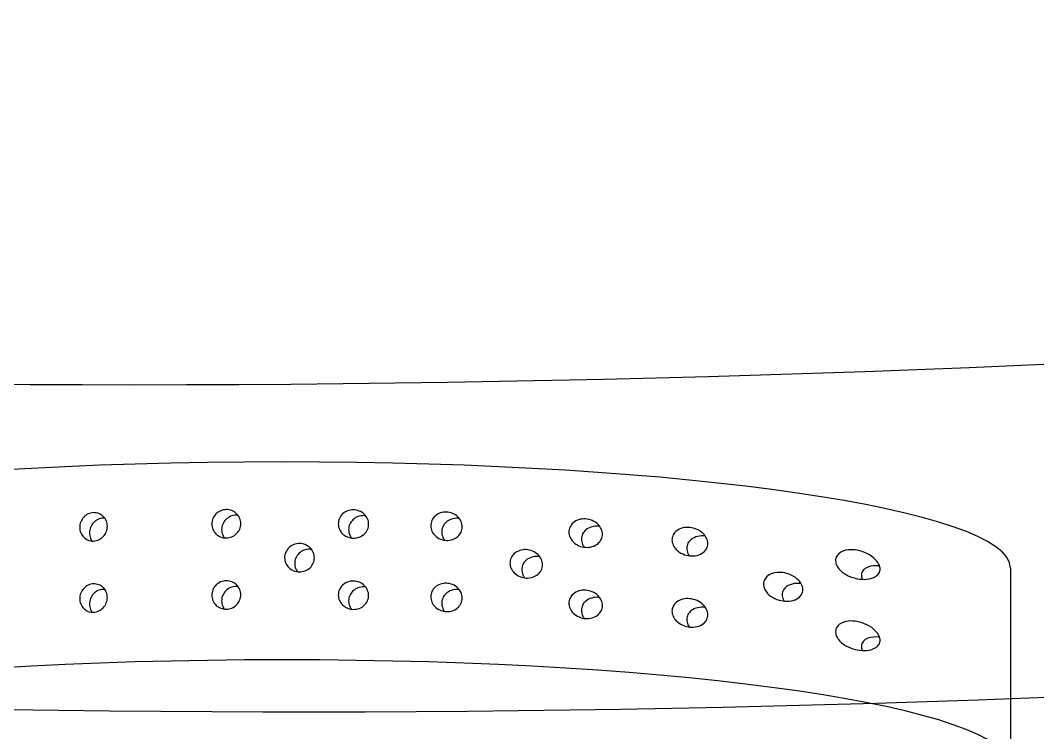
# Model space of a CAD drawing. Extents: x 398 to 508, y 628 to 778.
# Drawn here: x 442.644 to 445.262, y 702.346 to 704.178 of the extents above; entities that cross this region are included whole.
import ezdxf

# ---------------------------------------------------------------- set-up
doc = ezdxf.new("R2010")
doc.units = 0
doc.header["$MEASUREMENT"] = 0
doc.layers.add('1', color=4, linetype='Continuous')
doc.layers.add('DIM', color=3, linetype='Continuous')

# ---------------------------------------------------------------- blocks, each defined once
blk = doc.blocks.new('SUCTION')
at = {"layer": '1'}
blk.add_line((0.5395, -1.808), (0.0307, -1.8158), dxfattribs=at)
for centre in [(0.5106, 0.0668), (0.0017, 0.059)]:
    blk.add_ellipse(centre, major_axis=(-0.0289, 1.8748), ratio=0.145722, start_param=3.141593, end_param=6.283185, dxfattribs=at)
at = {"layer": '1', "color": 3}
for points, knots in [([(0.4281, 0.5148), (0.4235, 0.5148), (0.4186, 0.5156), (0.4094, 0.5191), (0.4052, 0.5218), (0.3984, 0.528), (0.3953, 0.532), (0.3912, 0.5407), (0.39, 0.5455), (0.3895, 0.5544), (0.3901, 0.5592), (0.3934, 0.568), (0.396, 0.572), (0.4021, 0.5784), (0.406, 0.5812), (0.4148, 0.585), (0.4196, 0.5859), (0.4288, 0.5861), (0.4337, 0.5853), (0.4429, 0.5818), (0.4472, 0.5791), (0.454, 0.5729), (0.457, 0.569), (0.4612, 0.5603), (0.4624, 0.5555), (0.4629, 0.5466), (0.4622, 0.5418), (0.459, 0.533), (0.4564, 0.5289), (0.4503, 0.5225), (0.4463, 0.5197), (0.4375, 0.5159), (0.4327, 0.5149), (0.4281, 0.5148)], [0, 0, 0, 0, 0.0138846, 0.0138846, 0.0277691, 0.0277691, 0.0416534, 0.0416534, 0.0555377, 0.0555377, 0.0694237, 0.0694237, 0.0833096, 0.0833096, 0.0971943, 0.0971943, 0.1110791, 0.1110791, 0.1249638, 0.1249638, 0.1388485, 0.1388485, 0.1527345, 0.1527345, 0.1666205, 0.1666205, 0.1805047, 0.1805047, 0.194389, 0.194389, 0.2082736, 0.2082736, 0.2221581, 0.2221581, 0.2221581, 0.2221581]), ([(0.6112, 0.5177), (0.6066, 0.5176), (0.6017, 0.5184), (0.5925, 0.5219), (0.5883, 0.5246), (0.5815, 0.5309), (0.5785, 0.5348), (0.5743, 0.5436), (0.5731, 0.5483), (0.5726, 0.5572), (0.5733, 0.562), (0.5765, 0.5708), (0.5791, 0.5749), (0.5852, 0.5813), (0.5892, 0.584), (0.5979, 0.5878), (0.6028, 0.5888), (0.6119, 0.5889), (0.6169, 0.5881), (0.6261, 0.5846), (0.6303, 0.5819), (0.6371, 0.5758), (0.6402, 0.5718), (0.6444, 0.5631), (0.6456, 0.5584), (0.646, 0.5494), (0.6454, 0.5447), (0.6421, 0.5358), (0.6395, 0.5318), (0.6334, 0.5253), (0.6294, 0.5225), (0.6206, 0.5187), (0.6158, 0.5177), (0.6112, 0.5177)], [0, 0, 0, 0, 0.0138846, 0.0138846, 0.0277691, 0.0277691, 0.0416534, 0.0416534, 0.0555377, 0.0555377, 0.0694237, 0.0694237, 0.0833096, 0.0833096, 0.0971943, 0.0971943, 0.1110791, 0.1110791, 0.1249638, 0.1249638, 0.1388485, 0.1388485, 0.1527345, 0.1527345, 0.1666205, 0.1666205, 0.1805047, 0.1805047, 0.194389, 0.194389, 0.2082736, 0.2082736, 0.2221581, 0.2221581, 0.2221581, 0.2221581]), ([(0.4489, 0.5218), (0.449, 0.5232), (0.449, 0.5245), (0.4487, 0.5302), (0.4475, 0.535), (0.4433, 0.5437), (0.4403, 0.5476), (0.4334, 0.5538), (0.4292, 0.5565), (0.42, 0.5599), (0.4151, 0.5608), (0.4059, 0.5606), (0.4011, 0.5596), (0.3942, 0.5567), (0.3919, 0.5554), (0.3897, 0.5538)], [0.05152079, 0.05152079, 0.05152079, 0.05152079, 0.05553775, 0.05553775, 0.06942391, 0.06942391, 0.08331008, 0.08331008, 0.09719486, 0.09719486, 0.11107963, 0.11107963, 0.12496441, 0.12496441, 0.13282261, 0.13282261, 0.13282261, 0.13282261]), ([(0.6321, 0.5247), (0.6321, 0.526), (0.6322, 0.5273), (0.6318, 0.5331), (0.6307, 0.5378), (0.6265, 0.5465), (0.6234, 0.5504), (0.6166, 0.5566), (0.6123, 0.5593), (0.6031, 0.5628), (0.5982, 0.5636), (0.589, 0.5634), (0.5842, 0.5625), (0.5773, 0.5595), (0.575, 0.5582), (0.5729, 0.5566)], [0.05152079, 0.05152079, 0.05152079, 0.05152079, 0.05553775, 0.05553775, 0.06942391, 0.06942391, 0.08331008, 0.08331008, 0.09719486, 0.09719486, 0.11107963, 0.11107963, 0.12496441, 0.12496441, 0.13282261, 0.13282261, 0.13282261, 0.13282261]), ([(0.4403, 0.1717), (0.4357, 0.1716), (0.4308, 0.1725), (0.4218, 0.1762), (0.4176, 0.179), (0.411, 0.1855), (0.408, 0.1897), (0.404, 0.1989), (0.403, 0.2039), (0.4027, 0.2133), (0.4035, 0.2183), (0.407, 0.2275), (0.4097, 0.2318), (0.416, 0.2385), (0.42, 0.2414), (0.4289, 0.2453), (0.4337, 0.2463), (0.4429, 0.2464), (0.4478, 0.2456), (0.4568, 0.2419), (0.461, 0.2392), (0.4677, 0.2327), (0.4706, 0.2285), (0.4746, 0.2194), (0.4757, 0.2144), (0.4759, 0.205), (0.4751, 0.2), (0.4716, 0.1907), (0.4689, 0.1864), (0.4626, 0.1797), (0.4586, 0.1767), (0.4497, 0.1728), (0.4448, 0.1718), (0.4403, 0.1717)], [0, 0, 0, 0, 0.0138754, 0.0138754, 0.0277508, 0.0277508, 0.0418876, 0.0418876, 0.0560244, 0.0560244, 0.070122, 0.070122, 0.0842195, 0.0842195, 0.0980909, 0.0980909, 0.1119622, 0.1119622, 0.1258335, 0.1258335, 0.1397049, 0.1397049, 0.1538024, 0.1538024, 0.1679, 0.1679, 0.1820368, 0.1820368, 0.1961736, 0.1961736, 0.210049, 0.210049, 0.2239244, 0.2239244, 0.2239244, 0.2239244]), ([(0.6234, 0.1745), (0.6188, 0.1745), (0.6139, 0.1753), (0.6049, 0.179), (0.6008, 0.1818), (0.5941, 0.1883), (0.5912, 0.1925), (0.5872, 0.2017), (0.5861, 0.2067), (0.5859, 0.2161), (0.5867, 0.2211), (0.5901, 0.2304), (0.5929, 0.2346), (0.5992, 0.2413), (0.6032, 0.2442), (0.612, 0.2481), (0.6169, 0.2491), (0.626, 0.2493), (0.6309, 0.2484), (0.64, 0.2448), (0.6441, 0.242), (0.6508, 0.2355), (0.6538, 0.2313), (0.6578, 0.2222), (0.6588, 0.2172), (0.6591, 0.2078), (0.6583, 0.2028), (0.6548, 0.1935), (0.652, 0.1892), (0.6457, 0.1825), (0.6417, 0.1796), (0.6328, 0.1756), (0.628, 0.1746), (0.6234, 0.1745)], [0, 0, 0, 0, 0.0138754, 0.0138754, 0.0277508, 0.0277508, 0.0418876, 0.0418876, 0.0560244, 0.0560244, 0.070122, 0.070122, 0.0842195, 0.0842195, 0.0980909, 0.0980909, 0.1119622, 0.1119622, 0.1258335, 0.1258335, 0.1397049, 0.1397049, 0.1538024, 0.1538024, 0.1679, 0.1679, 0.1820368, 0.1820368, 0.1961736, 0.1961736, 0.210049, 0.210049, 0.2239244, 0.2239244, 0.2239244, 0.2239244]), ([(0.4617, 0.1793), (0.4618, 0.1809), (0.4619, 0.1824), (0.4617, 0.1887), (0.4607, 0.1937), (0.4567, 0.2028), (0.4538, 0.207), (0.4471, 0.2135), (0.4429, 0.2163), (0.4339, 0.2199), (0.429, 0.2208), (0.4198, 0.2206), (0.415, 0.2196), (0.4078, 0.2165), (0.4053, 0.2149), (0.403, 0.2132)], [0.05151258, 0.05151258, 0.05151258, 0.05151258, 0.05608271, 0.05608271, 0.07020559, 0.07020559, 0.08432848, 0.08432848, 0.0981983, 0.0981983, 0.11206812, 0.11206812, 0.12593795, 0.12593795, 0.13438506, 0.13438506, 0.13438506, 0.13438506]), ([(0.6448, 0.1821), (0.645, 0.1837), (0.645, 0.1853), (0.6449, 0.1915), (0.6438, 0.1965), (0.6398, 0.2057), (0.6369, 0.2098), (0.6302, 0.2163), (0.6261, 0.2191), (0.617, 0.2228), (0.6121, 0.2236), (0.603, 0.2235), (0.5981, 0.2225), (0.591, 0.2193), (0.5884, 0.2178), (0.5862, 0.216)], [0.05151258, 0.05151258, 0.05151258, 0.05151258, 0.05608271, 0.05608271, 0.07020559, 0.07020559, 0.08432848, 0.08432848, 0.0981983, 0.0981983, 0.11206812, 0.11206812, 0.12593795, 0.12593795, 0.13438506, 0.13438506, 0.13438506, 0.13438506]), ([(0.5385, -0.0162), (0.534, -0.0163), (0.5291, -0.0154), (0.5202, -0.0117), (0.5161, -0.0088), (0.5095, -0.0022), (0.5066, 0.0022), (0.5027, 0.0116), (0.5017, 0.0168), (0.5016, 0.0264), (0.5025, 0.0316), (0.5061, 0.0411), (0.5089, 0.0455), (0.5153, 0.0524), (0.5193, 0.0553), (0.5282, 0.0593), (0.5331, 0.0603), (0.5422, 0.0605), (0.5471, 0.0596), (0.556, 0.0559), (0.5601, 0.0531), (0.5668, 0.0464), (0.5697, 0.0421), (0.5736, 0.0327), (0.5745, 0.0276), (0.5747, 0.0179), (0.5738, 0.0127), (0.5701, 0.0031), (0.5673, -0.0013), (0.5608, -0.0081), (0.5568, -0.0111), (0.548, -0.0151), (0.5431, -0.0162), (0.5385, -0.0162)], [0, 0, 0, 0, 0.0138608, 0.0138608, 0.0277216, 0.0277216, 0.0422229, 0.0422229, 0.0567241, 0.0567241, 0.0711596, 0.0711596, 0.0855951, 0.0855951, 0.0994487, 0.0994487, 0.1133024, 0.1133024, 0.127156, 0.127156, 0.1410097, 0.1410097, 0.1554452, 0.1554452, 0.1698806, 0.1698806, 0.1843819, 0.1843819, 0.1988832, 0.1988832, 0.212744, 0.212744, 0.2266048, 0.2266048, 0.2266048, 0.2266048]), ([(0.5601, -0.0084), (0.5602, -0.0068), (0.5603, -0.0052), (0.5603, 0.0012), (0.5593, 0.0064), (0.5554, 0.0158), (0.5525, 0.0202), (0.5459, 0.0268), (0.5418, 0.0297), (0.5328, 0.0334), (0.528, 0.0342), (0.5188, 0.0341), (0.514, 0.0331), (0.5068, 0.0298), (0.5042, 0.0282), (0.5019, 0.0264)], [0.05216595, 0.05216595, 0.05216595, 0.05216595, 0.05687262, 0.05687262, 0.07137622, 0.07137622, 0.08587982, 0.08587982, 0.09972982, 0.09972982, 0.11357982, 0.11357982, 0.12742982, 0.12742982, 0.13602531, 0.13602531, 0.13602531, 0.13602531]), ([(0.627, -0.1545), (0.6224, -0.1546), (0.6176, -0.1537), (0.6087, -0.1499), (0.6047, -0.1471), (0.5982, -0.1403), (0.5953, -0.1358), (0.5915, -0.1261), (0.5905, -0.1209), (0.5905, -0.111), (0.5914, -0.1057), (0.5952, -0.0959), (0.5981, -0.0914), (0.6046, -0.0845), (0.6086, -0.0815), (0.6175, -0.0775), (0.6223, -0.0764), (0.6315, -0.0763), (0.6363, -0.0772), (0.6452, -0.081), (0.6492, -0.0838), (0.6558, -0.0905), (0.6587, -0.095), (0.6625, -0.1046), (0.6635, -0.1099), (0.6635, -0.1197), (0.6625, -0.125), (0.6587, -0.1349), (0.6558, -0.1394), (0.6493, -0.1464), (0.6453, -0.1494), (0.6364, -0.1534), (0.6316, -0.1545), (0.627, -0.1545)], [0, 0, 0, 0, 0.0138463, 0.0138463, 0.0276926, 0.0276926, 0.04258, 0.04258, 0.0574675, 0.0574675, 0.0722657, 0.0722657, 0.0870638, 0.0870638, 0.1008999, 0.1008999, 0.114736, 0.114736, 0.1285721, 0.1285721, 0.1424082, 0.1424082, 0.1572063, 0.1572063, 0.1720044, 0.1720044, 0.1868919, 0.1868919, 0.2017794, 0.2017794, 0.2156257, 0.2156257, 0.229472, 0.229472, 0.229472, 0.229472]), ([(0.4438, -0.1574), (0.4393, -0.1574), (0.4344, -0.1565), (0.4256, -0.1528), (0.4216, -0.1499), (0.415, -0.1431), (0.4121, -0.1387), (0.4083, -0.1289), (0.4074, -0.1237), (0.4074, -0.1138), (0.4083, -0.1086), (0.4121, -0.0988), (0.4149, -0.0943), (0.4215, -0.0873), (0.4255, -0.0843), (0.4344, -0.0803), (0.4392, -0.0793), (0.4483, -0.0791), (0.4532, -0.08), (0.4621, -0.0838), (0.4661, -0.0866), (0.4727, -0.0934), (0.4756, -0.0978), (0.4794, -0.1075), (0.4803, -0.1127), (0.4803, -0.1226), (0.4794, -0.1279), (0.4756, -0.1377), (0.4727, -0.1422), (0.4661, -0.1492), (0.4621, -0.1522), (0.4533, -0.1562), (0.4484, -0.1573), (0.4438, -0.1574)], [0, 0, 0, 0, 0.0138463, 0.0138463, 0.0276926, 0.0276926, 0.04258, 0.04258, 0.0574675, 0.0574675, 0.0722657, 0.0722657, 0.0870638, 0.0870638, 0.1008999, 0.1008999, 0.114736, 0.114736, 0.1285721, 0.1285721, 0.1424082, 0.1424082, 0.1572063, 0.1572063, 0.1720044, 0.1720044, 0.1868919, 0.1868919, 0.2017794, 0.2017794, 0.2156257, 0.2156257, 0.229472, 0.229472, 0.229472, 0.229472]), ([(0.6485, -0.1466), (0.6487, -0.145), (0.6488, -0.1434), (0.6488, -0.1369), (0.6479, -0.1316), (0.6441, -0.1219), (0.6412, -0.1174), (0.6346, -0.1107), (0.6306, -0.1078), (0.6218, -0.1041), (0.6169, -0.1032), (0.6078, -0.1033), (0.6029, -0.1044), (0.5958, -0.1076), (0.5932, -0.1093), (0.5908, -0.1111)], [0.05298666, 0.05298666, 0.05298666, 0.05298666, 0.05772049, 0.05772049, 0.07263637, 0.07263637, 0.08755225, 0.08755225, 0.10138253, 0.10138253, 0.1152128, 0.1152128, 0.12904308, 0.12904308, 0.13767704, 0.13767704, 0.13767704, 0.13767704]), ([(0.4654, -0.1495), (0.4656, -0.1478), (0.4657, -0.1462), (0.4657, -0.1397), (0.4648, -0.1345), (0.461, -0.1247), (0.4581, -0.1203), (0.4515, -0.1135), (0.4475, -0.1106), (0.4386, -0.1069), (0.4338, -0.106), (0.4246, -0.1061), (0.4198, -0.1072), (0.4126, -0.1105), (0.41, -0.1121), (0.4077, -0.1139)], [0.05298666, 0.05298666, 0.05298666, 0.05298666, 0.05772049, 0.05772049, 0.07263637, 0.07263637, 0.08755225, 0.08755225, 0.10138253, 0.10138253, 0.1152128, 0.1152128, 0.12904308, 0.12904308, 0.13767704, 0.13767704, 0.13767704, 0.13767704]), ([(0.441, -0.3983), (0.4364, -0.3983), (0.4317, -0.3974), (0.423, -0.3935), (0.4191, -0.3907), (0.4126, -0.3837), (0.4098, -0.379), (0.4061, -0.3688), (0.4053, -0.3633), (0.4055, -0.3531), (0.4065, -0.3476), (0.4105, -0.3373), (0.4135, -0.3326), (0.4203, -0.3254), (0.4243, -0.3224), (0.4331, -0.3183), (0.4379, -0.3173), (0.447, -0.3171), (0.4518, -0.3181), (0.4605, -0.3219), (0.4645, -0.3247), (0.471, -0.3317), (0.4739, -0.3363), (0.4776, -0.3465), (0.4784, -0.3519), (0.4782, -0.3622), (0.4771, -0.3677), (0.4731, -0.378), (0.47, -0.3828), (0.4632, -0.39), (0.4592, -0.393), (0.4504, -0.3971), (0.4456, -0.3982), (0.441, -0.3983)], [0, 0, 0, 0, 0.0138155, 0.0138155, 0.0276309, 0.0276309, 0.043476, 0.043476, 0.059321, 0.059321, 0.075022, 0.075022, 0.090723, 0.090723, 0.1045202, 0.1045202, 0.1183174, 0.1183174, 0.1321146, 0.1321146, 0.1459118, 0.1459118, 0.1616127, 0.1616127, 0.1773137, 0.1773137, 0.1931588, 0.1931588, 0.2090038, 0.2090038, 0.2228193, 0.2228193, 0.2366348, 0.2366348, 0.2366348, 0.2366348]), ([(0.6241, -0.3954), (0.6196, -0.3955), (0.6148, -0.3946), (0.6061, -0.3907), (0.6023, -0.3878), (0.5958, -0.3809), (0.5929, -0.3762), (0.5892, -0.366), (0.5884, -0.3605), (0.5886, -0.3502), (0.5896, -0.3447), (0.5936, -0.3345), (0.5967, -0.3297), (0.6034, -0.3226), (0.6074, -0.3196), (0.6163, -0.3155), (0.6211, -0.3144), (0.6302, -0.3143), (0.635, -0.3152), (0.6437, -0.319), (0.6476, -0.3219), (0.6541, -0.3288), (0.657, -0.3335), (0.6607, -0.3436), (0.6615, -0.3491), (0.6613, -0.3594), (0.6603, -0.3649), (0.6562, -0.3752), (0.6531, -0.38), (0.6464, -0.3871), (0.6424, -0.3902), (0.6335, -0.3943), (0.6287, -0.3954), (0.6241, -0.3954)], [0, 0, 0, 0, 0.0138155, 0.0138155, 0.0276309, 0.0276309, 0.043476, 0.043476, 0.059321, 0.059321, 0.075022, 0.075022, 0.090723, 0.090723, 0.1045202, 0.1045202, 0.1183174, 0.1183174, 0.1321146, 0.1321146, 0.1459118, 0.1459118, 0.1616127, 0.1616127, 0.1773137, 0.1773137, 0.1931588, 0.1931588, 0.2090038, 0.2090038, 0.2228193, 0.2228193, 0.2366348, 0.2366348, 0.2366348, 0.2366348]), ([(0.4624, -0.3903), (0.4625, -0.3888), (0.4626, -0.3873), (0.4628, -0.3807), (0.462, -0.3751), (0.4583, -0.3649), (0.4555, -0.3602), (0.449, -0.3532), (0.4451, -0.3503), (0.4364, -0.3465), (0.4316, -0.3456), (0.4225, -0.3457), (0.4177, -0.3468), (0.4106, -0.3501), (0.408, -0.3517), (0.4057, -0.3536)], [0.05527731, 0.05527731, 0.05527731, 0.05527731, 0.05987506, 0.05987506, 0.07583478, 0.07583478, 0.09179451, 0.09179451, 0.10558106, 0.10558106, 0.1193676, 0.1193676, 0.13315415, 0.13315415, 0.14170505, 0.14170505, 0.14170505, 0.14170505]), ([(0.6455, -0.3875), (0.6457, -0.386), (0.6458, -0.3845), (0.6459, -0.3778), (0.6452, -0.3723), (0.6415, -0.3621), (0.6386, -0.3573), (0.6321, -0.3504), (0.6282, -0.3475), (0.6196, -0.3437), (0.6148, -0.3427), (0.6057, -0.3429), (0.6009, -0.344), (0.5937, -0.3473), (0.5911, -0.3489), (0.5888, -0.3508)], [0.05527731, 0.05527731, 0.05527731, 0.05527731, 0.05987506, 0.05987506, 0.07583478, 0.07583478, 0.09179451, 0.09179451, 0.10558106, 0.10558106, 0.1193676, 0.1193676, 0.13315415, 0.13315415, 0.14170505, 0.14170505, 0.14170505, 0.14170505]), ([(0.5298, -0.6037), (0.5252, -0.6038), (0.5205, -0.6028), (0.5121, -0.5989), (0.5084, -0.596), (0.5019, -0.5889), (0.499, -0.5839), (0.4955, -0.5732), (0.4947, -0.5675), (0.4951, -0.5568), (0.4963, -0.5511), (0.5006, -0.5403), (0.5038, -0.5353), (0.5108, -0.528), (0.5147, -0.525), (0.5235, -0.5209), (0.5283, -0.5198), (0.5374, -0.5197), (0.5421, -0.5206), (0.5506, -0.5245), (0.5544, -0.5274), (0.5609, -0.5344), (0.5638, -0.5394), (0.5673, -0.55), (0.5681, -0.5557), (0.5677, -0.5664), (0.5665, -0.5721), (0.5621, -0.583), (0.5589, -0.588), (0.5519, -0.5953), (0.5479, -0.5984), (0.5391, -0.6025), (0.5343, -0.6036), (0.5298, -0.6037)], [0, 0, 0, 0, 0.0137869, 0.0137869, 0.0275738, 0.0275738, 0.0446423, 0.0446423, 0.0617107, 0.0617107, 0.0785623, 0.0785623, 0.0954139, 0.0954139, 0.1091701, 0.1091701, 0.1229264, 0.1229264, 0.1366826, 0.1366826, 0.1504388, 0.1504388, 0.1672904, 0.1672904, 0.184142, 0.184142, 0.2012104, 0.2012104, 0.2182789, 0.2182789, 0.2320658, 0.2320658, 0.2458527, 0.2458527, 0.2458527, 0.2458527]), ([(0.5507, -0.5959), (0.5509, -0.5946), (0.551, -0.5933), (0.5513, -0.5866), (0.5506, -0.5808), (0.5471, -0.57), (0.5442, -0.565), (0.5377, -0.5578), (0.534, -0.5549), (0.5256, -0.5511), (0.5209, -0.5501), (0.5118, -0.5503), (0.507, -0.5514), (0.5, -0.5547), (0.4975, -0.5563), (0.4953, -0.558)], [0.05855005, 0.05855005, 0.05855005, 0.05855005, 0.06274523, 0.06274523, 0.08007431, 0.08007431, 0.09740339, 0.09740339, 0.1111441, 0.1111441, 0.12488481, 0.12488481, 0.13862551, 0.13862551, 0.14691934, 0.14691934, 0.14691934, 0.14691934]), ([(0.4272, -0.7594), (0.4227, -0.7594), (0.418, -0.7584), (0.4098, -0.7545), (0.4062, -0.7516), (0.3997, -0.7444), (0.3969, -0.7392), (0.3934, -0.728), (0.3928, -0.722), (0.3934, -0.711), (0.3946, -0.7051), (0.3992, -0.6939), (0.4025, -0.6886), (0.4097, -0.6812), (0.4136, -0.6782), (0.4224, -0.6741), (0.4271, -0.6729), (0.4362, -0.6728), (0.4409, -0.6738), (0.4492, -0.6776), (0.4528, -0.6805), (0.4593, -0.6877), (0.4622, -0.6929), (0.4657, -0.704), (0.4663, -0.7099), (0.4657, -0.7209), (0.4645, -0.7269), (0.4598, -0.7382), (0.4564, -0.7435), (0.4491, -0.751), (0.4452, -0.754), (0.4365, -0.7581), (0.4318, -0.7593), (0.4272, -0.7594)], [0, 0, 0, 0, 0.0137694, 0.0137694, 0.0275389, 0.0275389, 0.045875, 0.045875, 0.0642111, 0.0642111, 0.0822466, 0.0822466, 0.1002822, 0.1002822, 0.114005, 0.114005, 0.1277279, 0.1277279, 0.1414507, 0.1414507, 0.1551736, 0.1551736, 0.1732091, 0.1732091, 0.1912446, 0.1912446, 0.2095807, 0.2095807, 0.2279168, 0.2279168, 0.2416863, 0.2416863, 0.2554557, 0.2554557, 0.2554557, 0.2554557]), ([(0.6104, -0.7565), (0.6058, -0.7566), (0.6012, -0.7556), (0.5929, -0.7517), (0.5893, -0.7488), (0.5829, -0.7416), (0.58, -0.7364), (0.5766, -0.7252), (0.5759, -0.7192), (0.5765, -0.7082), (0.5777, -0.7022), (0.5823, -0.6911), (0.5857, -0.6858), (0.5929, -0.6784), (0.5968, -0.6754), (0.6055, -0.6712), (0.6103, -0.6701), (0.6193, -0.67), (0.624, -0.6709), (0.6323, -0.6748), (0.636, -0.6777), (0.6425, -0.6849), (0.6453, -0.6901), (0.6488, -0.7012), (0.6494, -0.7071), (0.6489, -0.7181), (0.6476, -0.7241), (0.6429, -0.7354), (0.6395, -0.7407), (0.6323, -0.7482), (0.6284, -0.7512), (0.6197, -0.7553), (0.6149, -0.7565), (0.6104, -0.7565)], [0, 0, 0, 0, 0.0137694, 0.0137694, 0.0275389, 0.0275389, 0.045875, 0.045875, 0.0642111, 0.0642111, 0.0822466, 0.0822466, 0.1002822, 0.1002822, 0.114005, 0.114005, 0.1277279, 0.1277279, 0.1414507, 0.1414507, 0.1551736, 0.1551736, 0.1732091, 0.1732091, 0.1912446, 0.1912446, 0.2095807, 0.2095807, 0.2279168, 0.2279168, 0.2416863, 0.2416863, 0.2554557, 0.2554557, 0.2554557, 0.2554557]), ([(0.4477, -0.7519), (0.4478, -0.7508), (0.4479, -0.7497), (0.4483, -0.7431), (0.4477, -0.737), (0.4443, -0.7257), (0.4415, -0.7204), (0.435, -0.7131), (0.4314, -0.7102), (0.4232, -0.7063), (0.4185, -0.7053), (0.4095, -0.7055), (0.4047, -0.7066), (0.3979, -0.7099), (0.3955, -0.7114), (0.3934, -0.7131)], [0.06228793, 0.06228793, 0.06228793, 0.06228793, 0.06587176, 0.06587176, 0.08466047, 0.08466047, 0.10344918, 0.10344918, 0.11715342, 0.11715342, 0.13085765, 0.13085765, 0.14456189, 0.14456189, 0.15250533, 0.15250533, 0.15250533, 0.15250533]), ([(0.6308, -0.749), (0.6309, -0.7479), (0.631, -0.7469), (0.6314, -0.7402), (0.6309, -0.7342), (0.6275, -0.7229), (0.6246, -0.7176), (0.6181, -0.7103), (0.6145, -0.7074), (0.6063, -0.7035), (0.6017, -0.7025), (0.5926, -0.7027), (0.5879, -0.7038), (0.581, -0.7071), (0.5787, -0.7086), (0.5765, -0.7102)], [0.06228793, 0.06228793, 0.06228793, 0.06228793, 0.06587176, 0.06587176, 0.08466047, 0.08466047, 0.10344918, 0.10344918, 0.11715342, 0.11715342, 0.13085765, 0.13085765, 0.14456189, 0.14456189, 0.15250533, 0.15250533, 0.15250533, 0.15250533]), ([(0.4077, -1.031), (0.4054, -1.0311), (0.4032, -1.0308), (0.3988, -1.0298), (0.3967, -1.029), (0.3909, -1.0261), (0.3876, -1.0233), (0.3812, -1.0156), (0.3784, -1.0099), (0.3752, -0.9976), (0.3748, -0.9911), (0.3757, -0.9792), (0.3772, -0.9727), (0.3824, -0.9605), (0.3861, -0.9547), (0.3938, -0.9469), (0.3977, -0.9439), (0.4062, -0.9398), (0.4109, -0.9386), (0.4199, -0.9385), (0.4244, -0.9395), (0.4323, -0.9434), (0.4357, -0.9462), (0.4422, -0.9538), (0.445, -0.9595), (0.4483, -0.9716), (0.4487, -0.978), (0.4477, -0.9899), (0.4462, -0.9965), (0.4408, -1.0089), (0.437, -1.0148), (0.4292, -1.0226), (0.4254, -1.0255), (0.4191, -1.0287), (0.4168, -1.0295), (0.4123, -1.0307), (0.41, -1.031), (0.4077, -1.031)], [0, 0, 0, 0, 0.0068896, 0.0068896, 0.0137791, 0.0137791, 0.0275583, 0.0275583, 0.0493984, 0.0493984, 0.0712384, 0.0712384, 0.0924883, 0.0924883, 0.1137382, 0.1137382, 0.1274079, 0.1274079, 0.1410777, 0.1410777, 0.1547474, 0.1547474, 0.1684171, 0.1684171, 0.189667, 0.189667, 0.2109169, 0.2109169, 0.2327569, 0.2327569, 0.254597, 0.254597, 0.2683762, 0.2683762, 0.2752657, 0.2752657, 0.2821553, 0.2821553, 0.2821553, 0.2821553]), ([(0.5908, -1.0282), (0.5886, -1.0282), (0.5863, -1.028), (0.582, -1.027), (0.5799, -1.0262), (0.574, -1.0233), (0.5708, -1.0204), (0.5643, -1.0128), (0.5615, -1.007), (0.5583, -0.9948), (0.5579, -0.9882), (0.5589, -0.9763), (0.5603, -0.9699), (0.5655, -0.9577), (0.5692, -0.9518), (0.577, -0.944), (0.5808, -0.9411), (0.5893, -0.937), (0.594, -0.9358), (0.603, -0.9356), (0.6076, -0.9367), (0.6155, -0.9406), (0.6188, -0.9434), (0.6254, -0.951), (0.6282, -0.9567), (0.6314, -0.9688), (0.6318, -0.9752), (0.6308, -0.9871), (0.6293, -0.9937), (0.624, -1.0061), (0.6202, -1.012), (0.6124, -1.0198), (0.6086, -1.0227), (0.6022, -1.0259), (0.6, -1.0267), (0.5954, -1.0278), (0.5931, -1.0282), (0.5908, -1.0282)], [0, 0, 0, 0, 0.0068896, 0.0068896, 0.0137791, 0.0137791, 0.0275583, 0.0275583, 0.0493984, 0.0493984, 0.0712384, 0.0712384, 0.0924883, 0.0924883, 0.1137382, 0.1137382, 0.1274079, 0.1274079, 0.1410777, 0.1410777, 0.1547474, 0.1547474, 0.1684171, 0.1684171, 0.189667, 0.189667, 0.2109169, 0.2109169, 0.2327569, 0.2327569, 0.254597, 0.254597, 0.2683762, 0.2683762, 0.2752657, 0.2752657, 0.2821553, 0.2821553, 0.2821553, 0.2821553]), ([(0.4266, -1.0244), (0.4266, -1.0242), (0.4266, -1.0239), (0.4272, -1.0176), (0.427, -1.0109), (0.4239, -0.9983), (0.4211, -0.9923), (0.4145, -0.9845), (0.4113, -0.9817), (0.4055, -0.9788), (0.4034, -0.9781), (0.3991, -0.9771), (0.3969, -0.9768), (0.3924, -0.9769), (0.3901, -0.9772), (0.3856, -0.9783), (0.3833, -0.9792), (0.3792, -0.9812), (0.3772, -0.9824), (0.3754, -0.9838)], [0.07451048, 0.07451048, 0.07451048, 0.07451048, 0.0754781, 0.0754781, 0.09854089, 0.09854089, 0.12160367, 0.12160367, 0.13525987, 0.13525987, 0.14208797, 0.14208797, 0.14891607, 0.14891607, 0.15574416, 0.15574416, 0.16257226, 0.16257226, 0.16931395, 0.16931395, 0.16931395, 0.16931395]), ([(0.6097, -1.0216), (0.6097, -1.0213), (0.6098, -1.0211), (0.6104, -1.0147), (0.6101, -1.0081), (0.607, -0.9955), (0.6042, -0.9894), (0.5976, -0.9817), (0.5944, -0.9789), (0.5886, -0.976), (0.5866, -0.9752), (0.5823, -0.9742), (0.58, -0.974), (0.5755, -0.9741), (0.5732, -0.9744), (0.5687, -0.9755), (0.5665, -0.9763), (0.5623, -0.9784), (0.5603, -0.9796), (0.5585, -0.9809)], [0.07451048, 0.07451048, 0.07451048, 0.07451048, 0.0754781, 0.0754781, 0.09854089, 0.09854089, 0.12160367, 0.12160367, 0.13525987, 0.13525987, 0.14208797, 0.14208797, 0.14891607, 0.14891607, 0.15574416, 0.15574416, 0.16257226, 0.16257226, 0.16931395, 0.16931395, 0.16931395, 0.16931395]), ([(0.476, -1.2742), (0.4737, -1.2742), (0.4715, -1.2739), (0.4674, -1.2729), (0.4655, -1.2721), (0.4602, -1.2691), (0.4573, -1.2664), (0.4508, -1.2582), (0.4482, -1.2516), (0.4454, -1.2376), (0.4453, -1.2303), (0.4469, -1.2171), (0.4487, -1.2099), (0.4547, -1.1962), (0.4589, -1.1895), (0.4675, -1.1812), (0.4711, -1.1784), (0.4773, -1.1753), (0.4795, -1.1745), (0.4839, -1.1733), (0.4862, -1.173), (0.4907, -1.1729), (0.4929, -1.1732), (0.4971, -1.1742), (0.4991, -1.175), (0.5046, -1.1779), (0.5076, -1.1806), (0.5143, -1.1887), (0.517, -1.1952), (0.5198, -1.2089), (0.5198, -1.2159), (0.5182, -1.2292), (0.5163, -1.2365), (0.5099, -1.2506), (0.5056, -1.2574), (0.4969, -1.2658), (0.4934, -1.2686), (0.4872, -1.2717), (0.4851, -1.2726), (0.4806, -1.2738), (0.4784, -1.2741), (0.476, -1.2742)], [0, 0, 0, 0, 0.0069864, 0.0069864, 0.0139728, 0.0139728, 0.0279456, 0.0279456, 0.0559253, 0.0559253, 0.0839051, 0.0839051, 0.1105409, 0.1105409, 0.1371767, 0.1371767, 0.1508496, 0.1508496, 0.1576861, 0.1576861, 0.1645225, 0.1645225, 0.171359, 0.171359, 0.1781955, 0.1781955, 0.1918684, 0.1918684, 0.2185042, 0.2185042, 0.24514, 0.24514, 0.2731197, 0.2731197, 0.3010995, 0.3010995, 0.3150723, 0.3150723, 0.3220587, 0.3220587, 0.3290451, 0.3290451, 0.3290451, 0.3290451]), ([(0.4916, -1.2694), (0.4921, -1.2638), (0.492, -1.2579), (0.4899, -1.2447), (0.4874, -1.2375), (0.4806, -1.2289), (0.4778, -1.2262), (0.4726, -1.2234), (0.4707, -1.2226), (0.4667, -1.2215), (0.4645, -1.2213), (0.46, -1.2213), (0.4577, -1.2217), (0.4534, -1.2229), (0.4513, -1.2237), (0.4481, -1.2253), (0.4469, -1.226), (0.4458, -1.2267)], [0.1031187, 0.1031187, 0.1031187, 0.1031187, 0.1276978, 0.1276978, 0.1593765, 0.1593765, 0.1731128, 0.1731128, 0.179981, 0.179981, 0.1868491, 0.1868491, 0.1937173, 0.1937173, 0.2005854, 0.2005854, 0.2047116, 0.2047116, 0.2047116, 0.2047116]), ([(0.3489, -1.4753), (0.3473, -1.4753), (0.3456, -1.4751), (0.3425, -1.4744), (0.3411, -1.4739), (0.3356, -1.4714), (0.3323, -1.4679), (0.3209, -1.4515), (0.3204, -1.4329), (0.3244, -1.4095), (0.3267, -1.4014), (0.3339, -1.3855), (0.3387, -1.3777), (0.3485, -1.3684), (0.352, -1.3657), (0.3578, -1.3627), (0.3599, -1.3619), (0.3642, -1.3607), (0.3664, -1.3603), (0.371, -1.3603), (0.3731, -1.3606), (0.3771, -1.3616), (0.3789, -1.3624), (0.3839, -1.3653), (0.3865, -1.3678), (0.3934, -1.3768), (0.3957, -1.3846), (0.3978, -1.4003), (0.3973, -1.4084), (0.3933, -1.4318), (0.3861, -1.4505), (0.3683, -1.4674), (0.3637, -1.4709), (0.3572, -1.4737), (0.3556, -1.4742), (0.3522, -1.475), (0.3505, -1.4752), (0.3489, -1.4753)], [0, 0, 0, 0, 0.004866, 0.004866, 0.009732, 0.009732, 0.0279202, 0.0279202, 0.1064516, 0.1064516, 0.1420303, 0.1420303, 0.1776091, 0.1776091, 0.1914434, 0.1914434, 0.1983605, 0.1983605, 0.2052777, 0.2052777, 0.2121948, 0.2121948, 0.219112, 0.219112, 0.2329463, 0.2329463, 0.268525, 0.268525, 0.3041037, 0.3041037, 0.3826351, 0.3826351, 0.4008234, 0.4008234, 0.4056894, 0.4056894, 0.4105553, 0.4105553, 0.4105553, 0.4105553]), ([(0.532, -1.4724), (0.5304, -1.4725), (0.5287, -1.4723), (0.5257, -1.4716), (0.5243, -1.4711), (0.5187, -1.4685), (0.5155, -1.4651), (0.504, -1.4487), (0.5035, -1.4301), (0.5075, -1.4067), (0.5098, -1.3986), (0.517, -1.3827), (0.5219, -1.3748), (0.5317, -1.3656), (0.5351, -1.3629), (0.541, -1.3599), (0.543, -1.3591), (0.5473, -1.3579), (0.5496, -1.3575), (0.5541, -1.3574), (0.5563, -1.3577), (0.5602, -1.3588), (0.5621, -1.3596), (0.567, -1.3624), (0.5696, -1.365), (0.5765, -1.374), (0.5789, -1.3817), (0.5809, -1.3975), (0.5805, -1.4056), (0.5765, -1.429), (0.5692, -1.4476), (0.5515, -1.4645), (0.5469, -1.4681), (0.5403, -1.4709), (0.5387, -1.4714), (0.5354, -1.4722), (0.5336, -1.4724), (0.532, -1.4724)], [0, 0, 0, 0, 0.004866, 0.004866, 0.009732, 0.009732, 0.0279202, 0.0279202, 0.1064516, 0.1064516, 0.1420303, 0.1420303, 0.1776091, 0.1776091, 0.1914434, 0.1914434, 0.1983605, 0.1983605, 0.2052777, 0.2052777, 0.2121948, 0.2121948, 0.219112, 0.219112, 0.2329463, 0.2329463, 0.268525, 0.268525, 0.3041037, 0.3041037, 0.3826351, 0.3826351, 0.4008234, 0.4008234, 0.4056894, 0.4056894, 0.4105553, 0.4105553, 0.4105553, 0.4105553]), ([(0.3569, -1.4738), (0.3571, -1.4711), (0.3572, -1.4684), (0.3571, -1.4557), (0.3558, -1.4456), (0.3479, -1.4341), (0.3449, -1.4308), (0.3396, -1.4284), (0.3383, -1.428), (0.3355, -1.4274), (0.3339, -1.4272), (0.331, -1.4273), (0.3293, -1.4275), (0.3262, -1.4282), (0.3247, -1.4287), (0.3229, -1.4294), (0.3224, -1.4296), (0.3218, -1.4299)], [0.2314886, 0.2314886, 0.2314886, 0.2314886, 0.2462753, 0.2462753, 0.3013362, 0.3013362, 0.3192112, 0.3192112, 0.3237406, 0.3237406, 0.32827, 0.32827, 0.3327995, 0.3327995, 0.3373289, 0.3373289, 0.3392668, 0.3392668, 0.3392668, 0.3392668]), ([(0.54, -1.4709), (0.5402, -1.4683), (0.5403, -1.4656), (0.5402, -1.4529), (0.5389, -1.4428), (0.531, -1.4312), (0.5281, -1.428), (0.5228, -1.4256), (0.5215, -1.4251), (0.5186, -1.4245), (0.5171, -1.4244), (0.5141, -1.4244), (0.5125, -1.4246), (0.5094, -1.4253), (0.5079, -1.4258), (0.506, -1.4266), (0.5055, -1.4268), (0.505, -1.4271)], [0.2314886, 0.2314886, 0.2314886, 0.2314886, 0.2462753, 0.2462753, 0.3013362, 0.3013362, 0.3192112, 0.3192112, 0.3237406, 0.3237406, 0.32827, 0.32827, 0.3327995, 0.3327995, 0.3373289, 0.3373289, 0.3392668, 0.3392668, 0.3392668, 0.3392668])]:
    blk.add_open_spline(points, degree=3, knots=knots, dxfattribs=at)
blk = doc.blocks.new('2013GLEAM')
at = {"layer": '1', "color": 3, "linetype": 'Continuous'}
blk.add_arc((44.8414, 112.6186), 52.8381, 262.14767, 280.80586, dxfattribs=at)
at = {"layer": '1', "color": 2, "linetype": 'Continuous'}
blk.add_arc((45.2946, 107.6647), 48.7256, 261.20702, 281.02412, dxfattribs=at)
at = {"layer": 'DIM', "rotation": 89.11601668126941}
blk.add_blockref('SUCTION', (45.2991, 58.7971), dxfattribs=at)

msp = doc.modelspace()

# ---------------------------------------------------------------- block references
at = {"layer": '1'}
msp.add_blockref('2013GLEAM', (398.077, 643.4604), dxfattribs=at)

doc.saveas('drawing.dxf')
